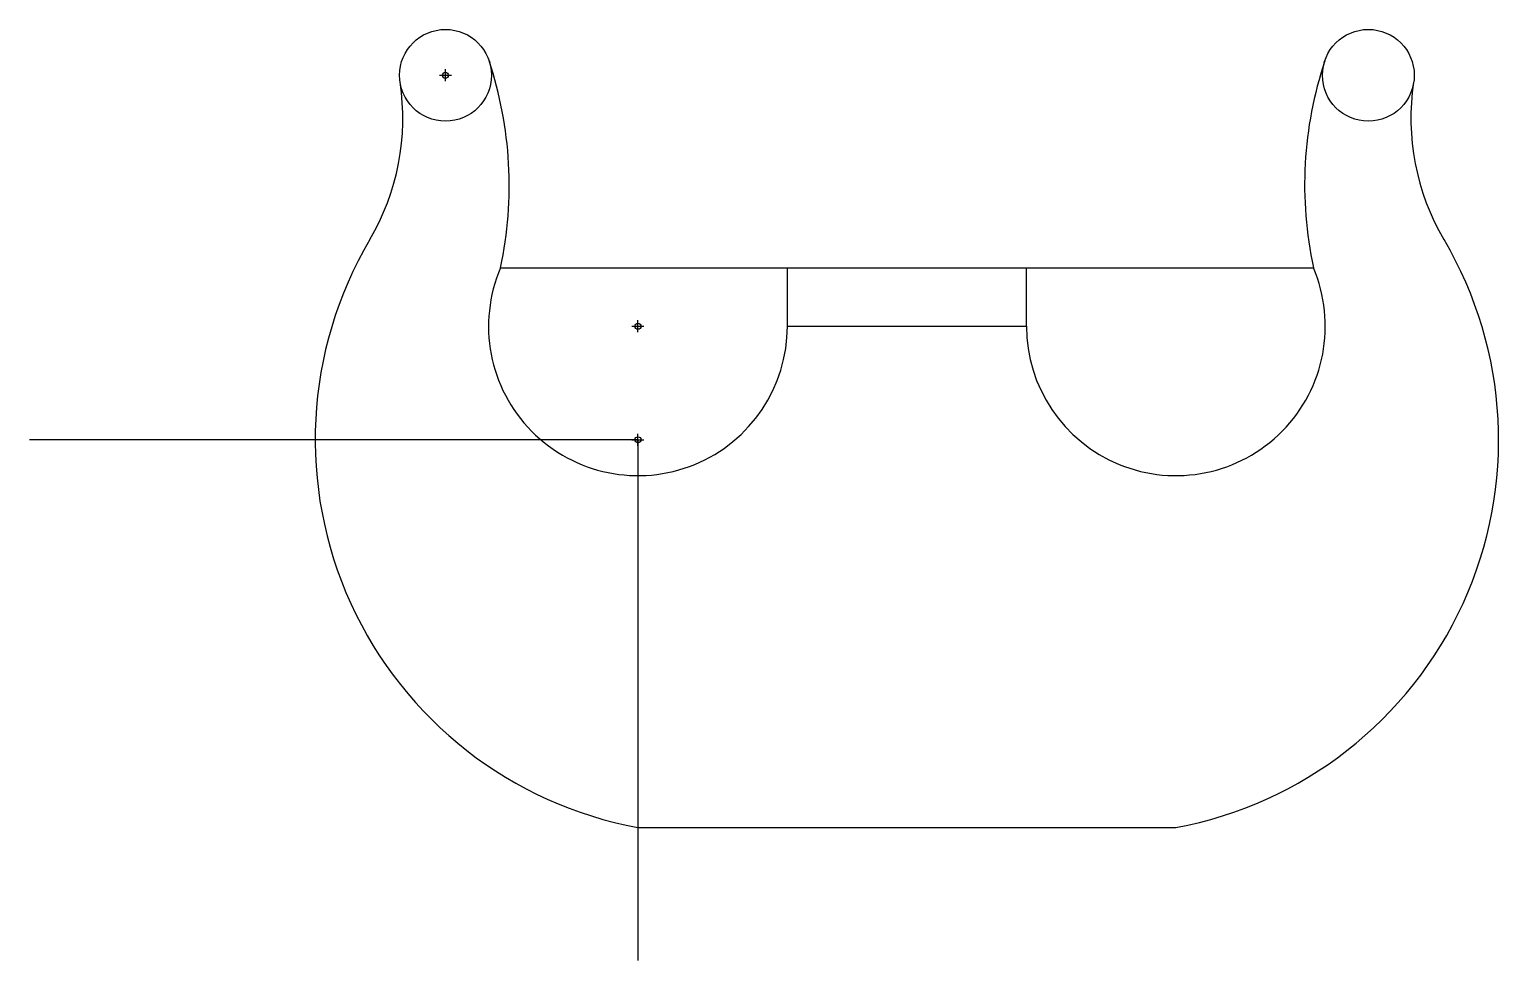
# Model space of a CAD drawing. Header units: millimetres. Extents: x 2318 to 3547, y 1518 to 2297.
import ezdxf

# ---------------------------------------------------------------- set-up
doc = ezdxf.new("R2010")
doc.units = ezdxf.units.MM
doc.header["$PDMODE"] = 34
doc.header["$PDSIZE"] = 5

msp = doc.modelspace()

# ---------------------------------------------------------------- linework, layer by layer
for p, q in [((2712.1, 2098), (3392.1, 2098)), ((2952.1, 2049), (2952.1, 2098)), ((3152.1, 2049), (3152.1, 2098)), ((2952.1, 2049), (3152.1, 2049)), ((2827.1, 1954), (2318, 1954)), ((2827.1, 1954), (2827.1, 1518.1)), ((2827.1, 1629.5), (3277.1, 1629.5))]:
    msp.add_line(p, q)
for centre in [(2666.1, 2259), (3438.1, 2259)]:
    msp.add_circle(centre, 38.4)
for centre, radius, start, end in [((2389.4, 2167), 330, 347.9312, 18.3914), ((3714.8, 2167), 330, 161.6086, 192.0688), ((2430.4, 2223), 200, 329.5006, 8.6851), ((3673.7, 2223), 200, 171.3149, 210.4994), ((2887.1, 1954), 330, 149.5006, 259.5243), ((3217.1, 1954), 330, 280.4757, 30.4994), ((2827.1, 2049), 125, 156.9261, 0), ((3277.1, 2049), 125, 180, 23.0739)]:
    msp.add_arc(centre, radius, start, end)
for p in [(2666.1, 2259), (2827.1, 2049), (2827.1, 1954)]:
    msp.add_point(p)

doc.saveas('drawing.dxf')
